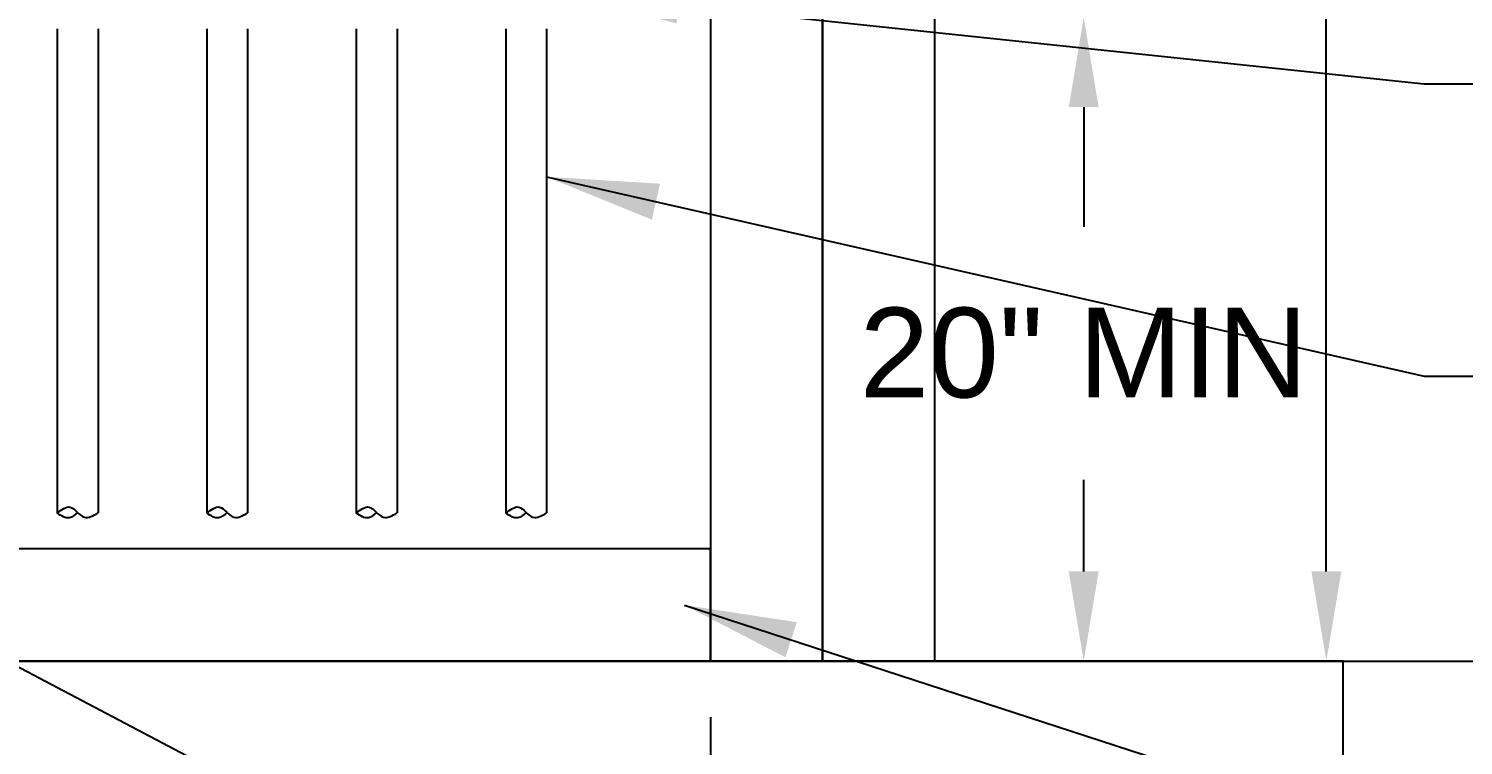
# Paper-space layout 'M&T INST' of a CAD drawing. Header units: inches. Extents: x 0.2 to 34.4, y 0.5 to 23.
# Drawn here: x 16.584 to 18.583, y 12.46 to 13.458 of the extents above; entities that cross this region are included whole.
import ezdxf

# ---------------------------------------------------------------- set-up
doc = ezdxf.new("R2010")
doc.units = ezdxf.units.IN
doc.header["$MEASUREMENT"] = 0
doc.layers.add('B_Dimensions', color=5, linetype='Continuous', lineweight=13)
for name, color, linetype in [('D_DT2', 7, 'Continuous'), ('D_DTTXT', 7, 'Continuous'), ('D_FRAMING', 84, 'Continuous'), ('D_PEX TUBING', 6, 'Continuous'), ('Title Block', 7, 'Continuous')]:
    doc.layers.add(name, color=color, linetype=linetype)
doc.styles.get("Standard").update_dxf_attribs({"font": 'arial.ttf'})
doc.dimstyles.get("Standard").update_dxf_attribs({"dimtxt": 4, "dimasz": 6, "dimexe": 0.18, "dimexo": 0.0625, "dimgap": 0.09, "dimtad": 0, "dimtih": 1, "dimtoh": 1, "dimdec": 4, "dimzin": 0, "dimdsep": 46, "dimlunit": 4, "dimtxsty": 'Standard', "dimcen": 0.09, "dimadec": 0, "dimazin": 0, "dimtfac": 1, "dimtdec": 4, "dimtofl": 0, "dimtmove": 0, "dimatfit": 3, "dimfxl": 1, "dimtolj": 1, "dimtzin": 0, "dimarcsym": 0})

# ---------------------------------------------------------------- blocks, each defined once
blk = doc.blocks.new('*D27')
at = {"layer": 'B_Dimensions', "color": 0, "lineweight": -2, "transparency": 16777216}
for p, q in [((-2.1417, -2.4571), (-1.5877, -2.4571)), ((-1.7677, -2.5571), (-1.7677, -3.1124)), ((-1.7677, -4.2321), (-1.7677, -3.3946)), ((-2.1417, -4.3321), (-1.5877, -4.3321))]:
    blk.add_line(p, q, dxfattribs=at)
at = {"layer": 'B_Dimensions', "color": 0, "transparency": 16777216}
for points in [[(-1.7843, -2.5571), (-1.751, -2.5571), (-1.7677, -2.4571)], [(-1.7843, -4.2321), (-1.751, -4.2321), (-1.7677, -4.3321)]]:
    blk.add_solid(points, dxfattribs=at)
at = {"layer": 'Defpoints', "color": 0, "transparency": 16777216}
for p in [(-2.2042, -2.4571), (-2.2042, -4.3321), (-1.7677, -4.3321)]:
    blk.add_point(p, dxfattribs=at)
at = {"layer": 'B_Dimensions', "color": 0, "transparency": 16777216, "insert": (-1.7677, -3.2535), "char_height": 0.1, "attachment_point": 5}
blk.add_mtext('\\A1;36"', dxfattribs=at)
blk = doc.blocks.new('*D25')
at = {"layer": 'B_Dimensions', "color": 0, "lineweight": -2, "transparency": 16777216}
for p, q in [((-2.2667, -3.6148), (-1.8581, -3.6148)), ((-2.0381, -3.7148), (-2.0381, -3.848)), ((-2.0381, -4.2321), (-2.0381, -4.1301)), ((-2.2667, -4.3321), (-1.8581, -4.3321))]:
    blk.add_line(p, q, dxfattribs=at)
at = {"layer": 'B_Dimensions', "color": 0, "transparency": 16777216}
for points in [[(-2.0548, -3.7148), (-2.0215, -3.7148), (-2.0381, -3.6148)], [(-2.0548, -4.2321), (-2.0215, -4.2321), (-2.0381, -4.3321)]]:
    blk.add_solid(points, dxfattribs=at)
at = {"layer": 'Defpoints', "color": 0, "transparency": 16777216}
for p in [(-2.3292, -3.6148), (-2.3292, -4.3321), (-2.0381, -4.3321)]:
    blk.add_point(p, dxfattribs=at)
at = {"layer": 'B_Dimensions', "color": 0, "transparency": 16777216, "insert": (-2.0381, -3.989), "char_height": 0.1, "attachment_point": 5}
blk.add_mtext('\\A1;20" MIN', dxfattribs=at)
blk = doc.blocks.new('*D28')
at = {"layer": 'B_Dimensions', "color": 0, "lineweight": -2, "transparency": 16777216}
for p, q in [((-4.7459, -4.3946), (-4.7459, -5.437)), ((-2.4542, -4.3946), (-2.4542, -5.437)), ((-4.6459, -5.257), (-3.7763, -5.257)), ((-2.5542, -5.257), (-3.4238, -5.257))]:
    blk.add_line(p, q, dxfattribs=at)
at = {"layer": 'B_Dimensions', "color": 0, "transparency": 16777216}
for points in [[(-4.6459, -5.2403), (-4.6459, -5.2736), (-4.7459, -5.257)], [(-2.5542, -5.2403), (-2.5542, -5.2736), (-2.4542, -5.257)]]:
    blk.add_solid(points, dxfattribs=at)
at = {"layer": 'Defpoints', "color": 0, "transparency": 16777216}
for p in [(-4.7459, -4.3321), (-2.4542, -4.3321), (-2.4542, -5.257)]:
    blk.add_point(p, dxfattribs=at)
at = {"layer": 'B_Dimensions', "color": 0, "transparency": 16777216, "insert": (-3.6, -5.257), "char_height": 0.1, "attachment_point": 5}
blk.add_mtext("\\A1;'W'", dxfattribs=at)
blk = doc.blocks.new('SINGLE MANIFOLD')
at = {"layer": 'D_DT2', "ltscale": 12}
blk.add_line((-2.3292, -4.33206), (-2.2042, -4.33206), dxfattribs=at)
at = {"layer": 'D_FRAMING', "ltscale": 12}
for p, q in [((-2.3292, -1.59752), (-2.3292, -4.33206)), ((-2.2042, -4.33206), (-2.2042, -1.59752))]:
    blk.add_line(p, q, dxfattribs=at)
for points in [[(-2.4542, -4.33206), (-2.3292, -4.33206), (-2.3292, -2.45706), (-2.4542, -2.45706)], [(-4.74587, -4.20706), (-4.74587, -4.33206), (-2.4542, -4.33206), (-2.4542, -4.20706)], [(-5.38004, -4.33206), (-5.38004, -4.45706), (-1.7488, -4.45706), (-1.7488, -4.33206)]]:
    blk.add_lwpolyline(points, close=True, dxfattribs=at)
at = {"layer": 'D_PEX TUBING', "ltscale": 12}
for p, q in [((-3.18231, -3.62743), (-3.18231, -4.16699)), ((-3.13684, -3.62743), (-3.13684, -4.16699)), ((-3.01564, -3.62743), (-3.01564, -4.16699)), ((-2.97017, -3.62743), (-2.97017, -4.16699)), ((-2.84898, -3.62743), (-2.84898, -4.16699)), ((-2.8035, -3.62743), (-2.8035, -4.16699)), ((-2.68231, -3.62743), (-2.68231, -4.16699)), ((-2.63684, -3.62743), (-2.63684, -4.16699))]:
    blk.add_line(p, q, dxfattribs=at)
for points in [[(-3.18231, -4.16699), (-3.16792, -4.16046), (-3.15203, -4.17177), (-3.13684, -4.16699)], [(-3.01564, -4.16699), (-3.00125, -4.16046), (-2.98536, -4.17177), (-2.97017, -4.16699)], [(-2.84898, -4.16699), (-2.83459, -4.16046), (-2.8187, -4.17177), (-2.8035, -4.16699)], [(-2.68231, -4.16699), (-2.66792, -4.16046), (-2.65203, -4.17177), (-2.63684, -4.16699)]]:
    blk.add_spline(points, degree=3, dxfattribs=at)
for points in [[(-3.15956, -4.16639), (-3.16255, -4.16915), (-3.16965, -4.17549), (-3.1777, -4.17009), (-3.18231, -4.16699)], [(-2.99289, -4.16639), (-2.99588, -4.16915), (-3.00299, -4.17549), (-3.01103, -4.17009), (-3.01564, -4.16699)], [(-2.82623, -4.16639), (-2.82922, -4.16915), (-2.83632, -4.17549), (-2.84437, -4.17009), (-2.84898, -4.16699)], [(-2.65956, -4.16639), (-2.66255, -4.16915), (-2.66965, -4.17549), (-2.6777, -4.17009), (-2.68231, -4.16699)]]:
    blk.add_open_spline(points, degree=3, knots=[0.36758514, 0.36758514, 0.36758514, 0.36758514, 0.51685446, 0.71709839, 0.71709839, 0.71709839, 0.71709839], dxfattribs=at)
at = {"layer": 'Title Block'}
for p, q in [((-1.65852, -3.68897), (-1.53352, -3.68897)), ((-1.65852, -4.01468), (-1.53352, -4.01468))]:
    blk.add_line(p, q, dxfattribs=at)
at = {"layer": 'B_Dimensions'}
for base, p1, p2, text, picture, middle in [((-1.76768, -4.33206), (-2.2042, -2.45706), (-2.2042, -4.33206), '36"', '*D27', (-1.76768, -3.25347)), ((-2.03815, -4.33206), (-2.3292, -3.61481), (-2.3292, -4.33206), '20" MIN', '*D25', (-2.03815, -3.98905))]:
    dim = blk.add_linear_dim(base=base, p1=p1, p2=p2, angle=90, text=text, dimstyle='Standard', override={"dimtxt": 0.1, "dimasz": 0.1}, dxfattribs=at)
    dim.commit()
    dim.dimension.update_dxf_attribs({"geometry": picture, "text_midpoint": middle, "dimtype": 160})
dim = blk.add_linear_dim(base=(-2.4542, -5.25698), p1=(-4.74587, -4.33206), p2=(-2.4542, -4.33206), text="'W'", dimstyle='Standard', override={"dimtxt": 0.1, "dimasz": 0.1}, dxfattribs=at)
dim.commit()
dim.dimension.update_dxf_attribs({"geometry": '*D28', "text_midpoint": (-3.60004, -5.25698)})
at = {"layer": 'D_DTTXT'}
for points in [[(-2.6141, -3.58814), (-1.65852, -3.68897)], [(-2.63684, -3.79245), (-1.65852, -4.01468)]]:
    blk.add_leader(points, dimstyle='Standard', override={"dimasz": 0.125}, dxfattribs=at)
at = {"layer": 'Title Block'}
for points in [[(-4.15559, -3.84973), (-1.52331, -5.23352)], [(-2.48311, -4.26956), (-1.52331, -4.58179)]]:
    blk.add_leader(points, dimstyle='Standard', override={"dimasz": 0.125}, dxfattribs=at)

psp = doc.layouts.new('M&T INST')

# ---------------------------------------------------------------- block references
at = {"layer": 'Title Block', "xscale": 1.25, "yscale": 1.25, "zscale": 1.25}
psp.add_blockref('SINGLE MANIFOLD', (20.6017, 17.9924), dxfattribs=at)

doc.saveas('drawing.dxf')
